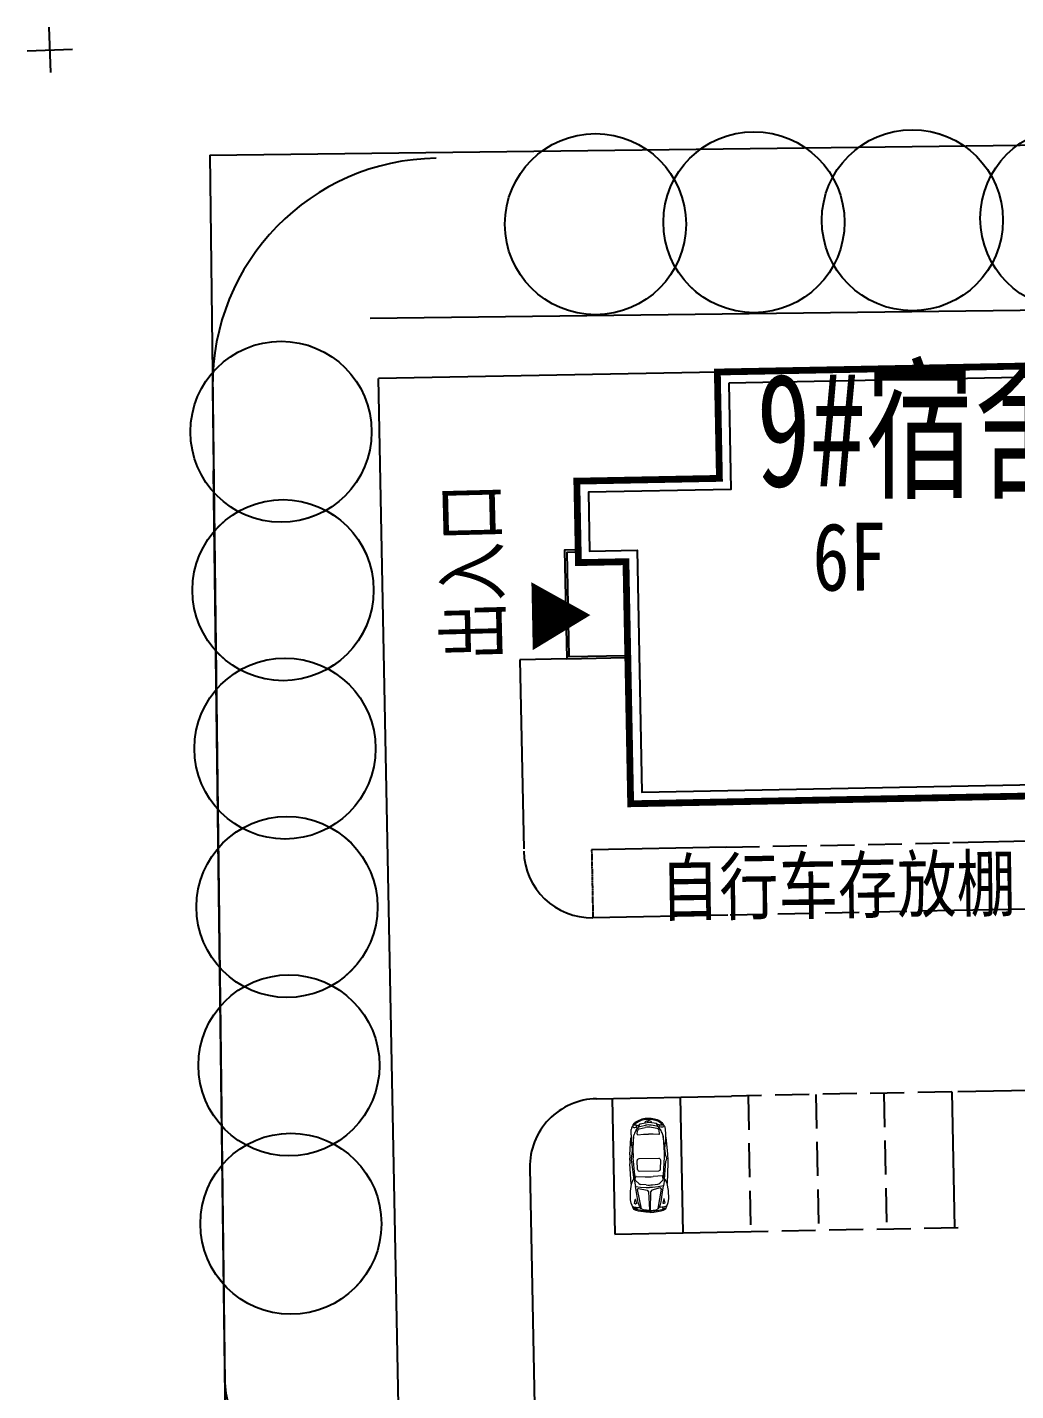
# Model space of a CAD drawing. Extents: x 60102 to 11003895, y 103457 to 3214550.
# Drawn here: x 9947966 to 9991625, y 2897709 to 2957959 of the extents above; entities that cross this region are included whole.
import ezdxf
from ezdxf.enums import TextEntityAlignment as Align

# ---------------------------------------------------------------- set-up
doc = ezdxf.new("R2010")
doc.units = 0
doc.header["$LTSCALE"] = 10
doc.linetypes.add('DASH', pattern=[0.35, 0.25, -0.1])
doc.layers.get('0').update_dxf_attribs({"linetype": 'CONTINUOUS', "lineweight": 0})
for name, color, linetype in [('01', 7, 'CONTINUOUS'), ('AXIS', 3, 'CONTINUOUS'), ('DIM_COOR', 3, 'CONTINUOUS'), ('park', 133, 'CONTINUOUS'), ('PUB_DIM', 3, 'CONTINUOUS'), ('x-ozt-rev$0$2', 7, 'CONTINUOUS'), ('x-ozt-rev$0$DIM_COOR', 253, 'CONTINUOUS'), ('x-ozt-rev$0$ZW-景观', 253, 'CONTINUOUS'), ('x-ozt-rev$0$ZW-树', 253, 'CONTINUOUS'), ('ZW-景观', 9, 'CONTINUOUS'), ('ZW-树', 8, 'CONTINUOUS'), ('建筑层', 2, 'CONTINUOUS'), ('文字', 7, 'CONTINUOUS'), ('路緣', 140, 'CONTINUOUS'), ('车棚', 211, 'CONTINUOUS')]:
    doc.layers.add(name, color=color, linetype=linetype)
doc.styles.add('DIM', font='txt.shx', dxfattribs={"width": 0.6})
doc.styles.add('ST', font='', dxfattribs={"width": 0.8})
doc.styles.get("Standard").update_dxf_attribs({"font": 'isocp.shx', "width": 0.707, "height": 10, "bigfont": 'intecad.shx'})
doc.styles.get('ST').set_extended_font_data('SimSun')

# ---------------------------------------------------------------- blocks, each defined once
blk = doc.blocks.new('A')
at = {"layer": 'ZW-树', "linetype": 'Continuous'}
blk.add_circle((0, 0), 4, dxfattribs=at)
blk = doc.blocks.new('x-ozt-rev$0$A')
at = {"layer": 'x-ozt-rev$0$ZW-树', "linetype": 'Continuous'}
blk.add_circle((0, 0), 4, dxfattribs=at)
blk = doc.blocks.new('A$C6D854A3F')
at = {"linetype": 'Continuous', "ltscale": 3, "flags": 128}
blk.add_lwpolyline([(2000, 3434, 0, 4000, 0), (2000, 0, 4000, 4000, 0)], format="xyseb", dxfattribs=at)

msp = doc.modelspace()

# ---------------------------------------------------------------- linework, layer by layer
at = {"lineweight": 0}
for p, q in [((9974723.267, 2909441.846), (9974735.128, 2909471.51)), ((9974882.466, 2909420.641), (9975018.293, 2909478.3)), ((9974978.38, 2909409.879), (9975033.406, 2909504.208)), ((9975033.406, 2909504.208), (9975343.486, 2909561.09)), ((9975239.035, 2909543.149), (9975265.364, 2909608.197)), ((9975265.364, 2909608.197), (9975326.092, 2909633.363)), ((9975326.092, 2909633.363), (9975390.471, 2909638.35)), ((9975455.461, 2909635.764), (9975390.941, 2909638.359)), ((9975752.737, 2909517.555), (9975440.761, 2909562.895)), ((9975517.081, 2909612.868), (9975455.461, 2909635.764)), ((9975545.805, 2909548.841), (9975517.081, 2909612.868)), ((9975811.225, 2909425.333), (9975752.737, 2909517.555)), ((9975906.674, 2909439.645), (9975768.801, 2909492.226)), ((9976064.976, 2909466.741), (9976052.023, 2909495.945)), ((9974578.882, 2908137.29), (9974625.606, 2908880.309)), ((9974635.816, 2909010.199), (9974644.189, 2909250.737)), ((9974668.166, 2908056.704), (9974754.518, 2908912.876)), ((9974700.441, 2909384.753), (9974713.23, 2909416.74)), ((9974711.058, 2909425.774), (9974707.779, 2909355.282)), ((9974869.483, 2909440.259), (9974723.324, 2909437.691)), ((9974728.763, 2908192.825), (9974746.648, 2908902.134)), ((9974746.648, 2908902.134), (9974779.038, 2909034.618)), ((9974864.002, 2909226.975), (9974925.024, 2909317.704)), ((9974894.639, 2909362.563), (9974881.989, 2909430.064)), ((9974911.093, 2909048.302), (9974925.042, 2909190.117)), ((9974937.77, 2909020.919), (9975190.016, 2909039.096)), ((9974970.072, 2909361.535), (9974978.38, 2909409.879)), ((9975000.151, 2909277.303), (9975260.521, 2909342.845)), ((9975016.32, 2909380.278), (9975272.591, 2909438.388)), ((9975190.016, 2909039.096), (9975400.127, 2909042.51)), ((9975613.489, 2909046.953), (9975403.396, 2909042.571)), ((9975774.408, 2909394.344), (9975516.158, 2909442.907)), ((9975794.387, 2909292.04), (9975531.765, 2909347.877)), ((9975866.236, 2909038.147), (9975613.489, 2909046.953)), ((9975821.32, 2909377.33), (9975811.225, 2909425.333)), ((9975932.309, 2909246.797), (9975867.964, 2909335.2)), ((9975891.879, 2909066.5), (9975872.679, 2909207.7)), ((9975896.663, 2909381.156), (9975906.8, 2909449.079)), ((9975918.919, 2909459.731), (9976065.073, 2909462.587)), ((9976061.633, 2908926.534), (9976024.35, 2909057.724)), ((9976171.424, 2908084.597), (9976053.37, 2908936.976)), ((9976105.818, 2908218.376), (9976061.633, 2908926.534)), ((9976089.904, 2909410.534), (9976075.938, 2909442.025)), ((9976077.773, 2909451.133), (9976083.665, 2909380.812)), ((9976168.38, 2909038.635), (9976151.089, 2909278.697)), ((9976257.657, 2908168.439), (9976183.401, 2908909.214)), ((9974703.368, 2908384.205), (9974658.764, 2908654.393)), ((9976124.097, 2908410.566), (9976158.647, 2908682.224)), ((9974642.731, 2906835.614), (9974580.1, 2907742.264)), ((9974771.426, 2907031.045), (9974671.094, 2907823.572)), ((9974796.52, 2907231.007), (9974734.066, 2908002.149)), ((9974921.628, 2907484.167), (9974902.309, 2907875.454)), ((9975867.607, 2907970.686), (9974975.999, 2907954.142)), ((9975939.375, 2907503.051), (9975944.166, 2907894.785)), ((9976073.789, 2907254.706), (9976107.593, 2908027.634)), ((9976106.283, 2907055.813), (9976177.146, 2907851.517)), ((9976242.14, 2906865.291), (9976271.093, 2907773.64)), ((9974758.682, 2907049.598), (9974796.52, 2907231.007)), ((9974820.464, 2907022.197), (9974828.21, 2907157.421)), ((9974854.159, 2907180.972), (9975262.267, 2907164.81)), ((9974997.853, 2907412.877), (9975865.847, 2907428.982)), ((9976018.046, 2907202.568), (9975610.818, 2907171.277)), ((9976057.607, 2907045.152), (9976044.85, 2907179.996)), ((9976110.134, 2907063.098), (9976064.777, 2906759.432)), ((9976118.33, 2907074.826), (9976073.789, 2907254.706)), ((9974767.307, 2907038.182), (9974823.899, 2906736.408)), ((9974974.779, 2906862.628), (9974828.155, 2907002.69)), ((9975301.202, 2906803.62), (9975066.955, 2906821.53)), ((9975585.309, 2906808.891), (9975818.73, 2906835.479)), ((9975909.319, 2906879.968), (9976050.645, 2907025.373)), ((9974781.743, 2905983.576), (9974815.413, 2906158.739)), ((9974815.845, 2905971.824), (9974781.743, 2905983.576)), ((9974829.989, 2906159.386), (9974881.444, 2905979.544)), ((9974881.444, 2905979.544), (9974843.846, 2905970.486)), ((9976080.399, 2906182.587), (9976035.651, 2906000.96)), ((9976035.651, 2906000.96), (9976073.559, 2905993.304)), ((9976135.134, 2906008.688), (9976094.989, 2906182.481)), ((9976101.491, 2905995.679), (9976135.134, 2906008.688)), ((9976207.013, 2905873.204), (9976177.029, 2905865.615)), ((9974714.939, 2905845.519), (9974745.184, 2905839.048)), ((9974898.171, 2905757.161), (9974755.159, 2905766.216)), ((9974868.839, 2905717.123), (9974781.158, 2905766.673)), ((9975073.238, 2905674.926), (9974868.839, 2905717.123)), ((9974909.524, 2905813.318), (9974898.171, 2905757.161)), ((9974982.808, 2905807.787), (9975031.754, 2905805.297)), ((9975242.646, 2905643.681), (9975073.238, 2905674.926)), ((9975398.875, 2905637.954), (9975242.646, 2905643.681)), ((9975531.248, 2905640.41), (9975687.157, 2905651.929)), ((9975687.157, 2905651.929), (9975855.29, 2905689.436)), ((9975855.29, 2905689.436), (9976057.982, 2905739.187)), ((9975940.729, 2905825.561), (9975891.909, 2905821.257)), ((9976013.757, 2905833.807), (9976027.185, 2905778.11)), ((9976027.185, 2905778.11), (9976169.763, 2905792.464)), ((9976057.982, 2905739.187), (9976143.765, 2905791.956))]:
    msp.add_line(p, q, dxfattribs=at)
for points in [[(9975475.893, 2905590.924), (9975644.957, 2905599.53), (9975959.836, 2905663.041), (9976067.665, 2905693.587), (9976166.263, 2905746.605), (9976277.975, 2906028.35), (9976296.565, 2906182.953), (9976289.329, 2906553.267), (9976235.711, 2906860.219), (9976144.92, 2907063.778)], [(9975456.027, 2905590.556), (9975286.761, 2905592.884), (9974969.743, 2905644.67), (9974860.855, 2905671.194), (9974760.358, 2905720.519), (9974638.271, 2905997.925), (9974613.958, 2906151.733), (9974607.149, 2906522.055), (9974649.343, 2906830.784), (9974732.521, 2907037.571)], [(9975458.524, 2905672.645), (9975190.204, 2905695.472), (9975080.416, 2905745.955), (9975005.473, 2905858.273), (9974945.423, 2906031.015), (9974875.147, 2906467.55), (9974823.899, 2906736.408), (9975057.422, 2906703.342), (9975302.037, 2906688.754), (9975445.544, 2906682.892)], [(9975100.607, 2905749.868), (9974918.699, 2906595.264), (9974935.458, 2906642.4), (9974969.999, 2906651.247), (9975348.843, 2906566.021), (9975405.614, 2906499.475), (9975448.996, 2905697.19)], [(9975470.353, 2905672.865), (9975737.642, 2905705.63), (9975845.482, 2905760.15), (9975916.207, 2905875.172), (9975969.807, 2906050.022), (9976023.538, 2906488.858), (9976064.777, 2906759.432), (9975832.641, 2906717.726), (9975588.735, 2906694.074), (9975445.544, 2906682.892)], [(9975825.159, 2905763.312), (9975975.278, 2906614.868), (9975956.781, 2906661.35), (9975921.936, 2906668.91), (9975546.514, 2906569.689), (9975492.252, 2906501.083), (9975478.964, 2905697.746)]]:
    msp.add_lwpolyline(points)
for centre, radius, start, end in [((9974874.408, 2909415.824), 150, 137.39013318, 158.20788262), ((9975349.554, 2908857.744), 834.085, 87.25159184, 135.52595562), ((9975079.514, 2909227.154), 428.683, 121.46418394, 137.39013318), ((9975375.571, 2908743.354), 995.88, 89.07594922, 121.46418394), ((9975397.615, 2909266.013), 300, 81.73113948, 100.39484174), ((9975439.033, 2908744.532), 995.88, 60.66179725, 93.05003206), ((9975460.789, 2908859.808), 834.085, 46.60002565, 94.87438947), ((9975716.939, 2909238.982), 428.683, 44.73584809, 60.66179725), ((9975914.904, 2909435.13), 150, 23.91809867, 44.73584809), ((9976434.726, 2908947.578), 1800, 178.0063092, 189.37410501), ((9974923.976, 2909241.89), 279.927, 148.33644865, 178.18887764), ((9974787.744, 2909704.501), 358.257, 257.10258399, 287.36001675), ((9974723.544, 2909425.193), 12.5, 91.00650309, 177.33693228), ((9975361.872, 2908892.124), 600, 146.07654587, 166.26156499), ((9974869.703, 2909427.761), 12.5, 10.61422087, 91.00650309), ((9974935.973, 2909045.854), 25, 174.38251305, 274.12154179), ((9975049.491, 2909233.992), 150, 102.77587393, 146.07654587), ((9975024.561, 2909180.328), 100, 104.12914838, 174.38251305), ((9975406.986, 2908760.996), 600, 77.99683286, 104.12914838), ((9975405.274, 2908853.242), 600, 79.35010729, 102.77587393), ((9975746.687, 2909246.928), 150, 36.04943533, 79.35010729), ((9975773.591, 2909194.227), 100, 7.7434682, 77.99683286), ((9975867.107, 2909063.131), 25, 268.0044394, 7.7434682), ((9975990.8, 2909726.823), 358.257, 254.76596449, 285.02339724), ((9975919.163, 2909447.234), 12.5, 91.11947819, 171.51176039), ((9975447.204, 2908893.707), 600, 15.86441626, 36.04943533), ((9976065.317, 2909450.09), 12.5, 4.78904895, 91.11947819), ((9975871.823, 2909259.477), 279.927, 3.9371036, 33.78953258), ((9974373.031, 2908909.323), 1800, 352.75187623, 4.11967205), ((9977572.968, 2907949.009), 3000, 176.40174741, 183.95167591), ((9974835.709, 2907942.224), 202.92, 145.65568442, 215.78345221), ((9976528.191, 2908147.453), 1800, 178.55562884, 184.63021493), ((9974977.218, 2907879.152), 75, 90.93096106, 182.82662266), ((9975869.171, 2907895.702), 75, 359.29935857, 91.19502012), ((9974309.312, 2908106.282), 1800, 357.49576632, 3.5703524), ((9976008.243, 2907963.98), 202.92, 326.34252903, 36.47029684), ((9973272.616, 2907869.217), 3000, 358.17430535, 5.72423382), ((9974853.169, 2907155.991), 25, 87.73211791, 176.72157557), ((9974996.537, 2907487.865), 75, 182.82662266, 271.00540261), ((9975380.982, 2910162.46), 3000, 267.73211791, 274.39386331), ((9975864.381, 2907503.968), 75, 271.1205787, 359.29935857), ((9976019.961, 2907177.641), 25, 5.40440567, 94.39386331), ((9974845.423, 2907020.767), 25, 176.72157557, 226.31115036), ((9975078.39, 2906971.093), 150, 226.31115036, 265.62786293), ((9975415.553, 2908299.255), 1500, 265.62786293, 276.4981184), ((9975801.755, 2906984.515), 150, 276.4981184, 315.81483086), ((9976032.718, 2907042.797), 25, 315.81483086, 5.40440567), ((9974822.779, 2906157.323), 7.5, 15.96651227, 169.11896487), ((9974832.136, 2906019.096), 50, 250.98523355, 283.54491188), ((9975808.994, 2907319.765), 1500, 275.03836832, 284.20290011), ((9976083.458, 2906042.314), 50, 258.58106941, 291.14074768), ((9976087.681, 2906180.793), 7.5, 13.00701637, 166.15946897), ((9975059.021, 2907305.849), 1500, 257.92308111, 267.08761288), ((9975442.834, 2906837.149), 1200, 267.9006645, 274.22531676)]:
    msp.add_arc(centre, radius, start, end, dxfattribs=at)
at = {"layer": 'AXIS', "color": 0}
for points in [[(9972198.564, 2934860.763), (9971698.659, 2934850.995), (9971792.438, 2930051.911), (9974391.942, 2930102.708)], [(9972200.517, 2934760.783), (9971800.594, 2934752.968), (9971890.465, 2930153.846), (9974389.988, 2930202.689)]]:
    msp.add_lwpolyline(points, dxfattribs=at)
at = {"layer": 'DIM_COOR', "color": 0}
for p, q in [((9948999.667, 2955960.046), (9948930.643, 2957958.855)), ((9947965.751, 2956924.938), (9949964.559, 2956993.963))]:
    msp.add_line(p, q, dxfattribs=at)
at = {"layer": 'park', "color": 0}
for p, q in [((9976802.209, 2910686.057), (9976919.433, 2904687.202)), ((9988799.918, 2910920.505), (9988917.142, 2904921.65)), ((9988799.918, 2910920.505), (9988917.142, 2904921.65)), ((9973802.781, 2910627.445), (9973920.005, 2904628.59)), ((9973920.005, 2904628.59), (9979188.543, 2904731.543))]:
    msp.add_line(p, q, dxfattribs=at)
at = {"layer": 'park', "color": 0, "linetype": 'DASH', "ltscale": 600}
for p, q in [((9988799.918, 2910920.505), (9979071.319, 2910730.398)), ((9979801.636, 2910744.669), (9979918.86, 2904745.814)), ((9982801.063, 2910803.281), (9982918.287, 2904804.426)), ((9985800.491, 2910861.893), (9985917.715, 2904863.038)), ((9979188.543, 2904731.543), (9989186.634, 2904926.917))]:
    msp.add_line(p, q, dxfattribs=at)
at = {"layer": 'PUB_DIM', "color": 0}
msp.add_line((9956022.842, 2952307.097), (10329494.361, 2956942.217), dxfattribs=at)
at = {"layer": 'x-ozt-rev$0$2', "color": 0}
msp.add_line((9956982.042, 2875052.77), (9956196.845, 2938356.216), dxfattribs=at)
at = {"layer": 'x-ozt-rev$0$DIM_COOR', "color": 0}
for p, q in [((9949000.062, 2955960.284), (9948931.046, 2957959.093)), ((9947966.15, 2956925.181), (9949964.959, 2956994.197))]:
    msp.add_line(p, q, dxfattribs=at)
at = {"layer": 'x-ozt-rev$0$ZW-景观', "color": 0, "linetype": 'Continuous'}
msp.add_line((9956024.017, 2952307.112), (9956696.983, 2898051.052), dxfattribs=at)
at = {"layer": 'ZW-景观', "color": 0, "linetype": 'Continuous', "ltscale": 3}
msp.add_line((9963113.547, 2945104.451), (10323085.837, 2949571.001), dxfattribs=at)
at = {"layer": 'ZW-景观', "color": 0, "linetype": 'Continuous'}
msp.add_line((9956150.939, 2942047.462), (9956696.851, 2898050.848), dxfattribs=at)
msp.add_arc((9966150.169, 2942171.532), 10000, 90.71089195, 180.71089152, dxfattribs=at)
at = {"layer": 'ZW-景观', "color": 0, "linetype": 'Continuous', "ltscale": 3}
msp.add_arc((9959696.62, 2898088.07), 3000, 180.71089152, 270.71089195, dxfattribs=at)
at = {"layer": '建筑层', "color": 0, "const_width": 300}
msp.add_lwpolyline([(9978446.123, 2942724.325), (9978537.949, 2938025.222), (9972239.151, 2937902.137), (9972309.485, 2934302.824), (9974409.085, 2934343.853), (9974618.134, 2923645.895), (10029507.655, 2924718.495), (10029462.719, 2927018.056), (10033062.032, 2927088.39), (10033106.968, 2924788.829), (10054102.96, 2925199.113), (10053731.75, 2944195.487), (10032735.759, 2943785.203), (10032770.926, 2941985.546), (10029171.613, 2941915.212), (10029136.446, 2943714.868)], close=True, dxfattribs=at)
at = {"layer": '建筑层', "color": 0}
msp.add_lwpolyline([(9978955.796, 2942234.189), (9979047.622, 2937535.086), (9972748.824, 2937412.001), (9972799.621, 2934812.497), (9974899.221, 2934853.526), (9975108.27, 2924155.568), (10028997.982, 2925208.631), (10028953.046, 2927508.192), (10033552.168, 2927598.063), (10033597.104, 2925298.502), (10053593.287, 2925689.249), (10053241.614, 2943685.814), (10033245.432, 2943295.067), (10033280.599, 2941495.41), (10028681.477, 2941405.539), (10028646.31, 2943205.195)], close=True, dxfattribs=at)
at = {"layer": '路緣', "color": 0}
for p, q in [((9978446.123, 2942724.325), (9963480.084, 2942431.873)), ((9965385.482, 2844924.547), (9963480.084, 2942431.873)), ((9971792.438, 2930051.911), (9969728.413, 2930011.544)), ((9969728.413, 2930011.544), (9969891.88, 2921653.128)), ((9998711.26, 2919115.746), (9988913.111, 2918924.28)), ((9978915.019, 2918728.907), (9972951.872, 2918612.38)), ((9989069.41, 2910925.771), (10026762.214, 2911662.329)), ((9973108.036, 2910613.869), (9979071.319, 2910730.398)), ((9970167.221, 2907555.83), (9970501.824, 2890432.738))]:
    msp.add_line(p, q, dxfattribs=at)
for centre, start, end in [((9972893.26, 2921611.808), 181.12040513, 271.11947819), ((9973166.648, 2907614.442), 91.11947819, 181.11947861)]:
    msp.add_arc(centre, 3000, start, end, dxfattribs=at)
at = {"layer": '车棚', "color": 0}
for p, q in [((9978856.403, 2921728.543), (9972893.255, 2921612.079)), ((9992889.442, 2922002.615), (9988854.497, 2921923.811))]:
    msp.add_line(p, q, dxfattribs=at)
at = {"layer": '车棚', "color": 0, "linetype": 'DASH'}
msp.add_line((9972893.255, 2921612.079), (9972951.872, 2918612.38), dxfattribs=at)
at = {"layer": '车棚', "color": 0, "linetype": 'DASH', "ltscale": 600}
for p, q in [((9978803.144, 2921727.502), (9988854.497, 2921923.811)), ((9988913.111, 2918924.28), (9978915.019, 2918728.907))]:
    msp.add_line(p, q, dxfattribs=at)

# ---------------------------------------------------------------- block references
at = {"layer": 'x-ozt-rev$0$ZW-树', "color": 0, "linetype": 'Continuous', "yscale": 1000, "zscale": 1000}
for p, xscale, rotation in [((9987062.068, 2949431.608), 999.999999991687, 180.7106319740773), ((9994061.53, 2949518.426), 999.999999991687, 180.7106319740773), ((9973063.145, 2949257.972), 999.999999991687, 180.7106319740773), ((9980062.607, 2949344.79), 999.999999991687, 180.7106319740773), ((9959175.845, 2940085.029), 999.9999999992294, 270.7106319744989), ((9959262.663, 2933085.567), 999.9999999992294, 270.7106319744989), ((9959349.48, 2926086.106), 999.9999999992294, 270.7106319744989), ((9959436.298, 2919086.644), 999.9999999992294, 270.7106319744989), ((9959523.116, 2912087.183), 999.9999999992294, 270.7106319744989), ((9959609.934, 2905087.721), 999.9999999992294, 270.7106319744989)]:
    msp.add_blockref('x-ozt-rev$0$A', p, dxfattribs=dict(at, xscale=xscale, rotation=rotation))
at = {"layer": 'ZW-树', "color": 0, "linetype": 'Continuous', "yscale": 1000, "zscale": 1000}
for p, xscale, rotation in [((9987061.703, 2949431.542), 999.999999995891, 180.7108917427406), ((9994061.165, 2949518.392), 999.999999995891, 180.7108917427406), ((9973062.781, 2949257.843), 999.999999995891, 180.7108917427406), ((9980062.242, 2949344.693), 999.999999995891, 180.7108917427406), ((9959175.522, 2940084.837), 1000.000000003341, 270.7108917427354), ((9959262.372, 2933085.376), 1000.000000003341, 270.7108917427354), ((9959349.221, 2926085.914), 1000.000000003341, 270.7108917427354), ((9959436.071, 2919086.453), 1000.000000003341, 270.7108917427354), ((9959522.921, 2912086.992), 1000.000000003341, 270.7108917427354), ((9959609.77, 2905087.531), 1000.000000003341, 270.7108917427354)]:
    msp.add_blockref('A', p, dxfattribs=dict(at, xscale=xscale, rotation=rotation))
at = {"layer": '文字', "color": 0, "linetype": 'Continuous', "ltscale": 3, "xscale": 0.7499999987169058, "yscale": 0.75, "zscale": 0.75, "rotation": 271.1194789002604}
msp.add_blockref('A$C6D854A3F', (9970233.899, 2933434.278), dxfattribs=at)

# ---------------------------------------------------------------- texts
at = {"linetype": 'Continuous', "lineweight": 0, "style": 'DIM', "text_generation_flag": 4, "flags": 9}
for tag, s in [('XSIZE', '4149'), ('YSIZE', '1691')]:
    msp.add_attdef(tag, (9975456.027, 2905590.556), s, height=0.5, rotation=91.11947819, dxfattribs=at)
at = {"layer": '01', "color": 0, "lineweight": 0, "insert": (9980165.249, 2942669.024), "char_height": 5000, "width": 211534.4, "attachment_point": 1}
msp.add_mtext('{\\fSimSun|b0|i0|c134|p2;9#宿舍（四人间）}', dxfattribs=at)
at = {"layer": '文字', "color": 0, "linetype": 'Continuous', "ltscale": 3, "style": 'ST', "width": 0.8}
for s, height, rotation, p in [('出入口', 2400, 91.468078, (9967700.527, 2929963.584)), ('6F', 3000, 0.20117851, (9982647.064, 2934562.675)), ('自行车存放棚', 2400, 0.77087926, (9975913.135, 2919931.364))]:
    msp.add_text(s, height=height, rotation=rotation, dxfattribs=at).set_placement(p, align=Align.MIDDLE_LEFT)

doc.saveas('drawing.dxf')
